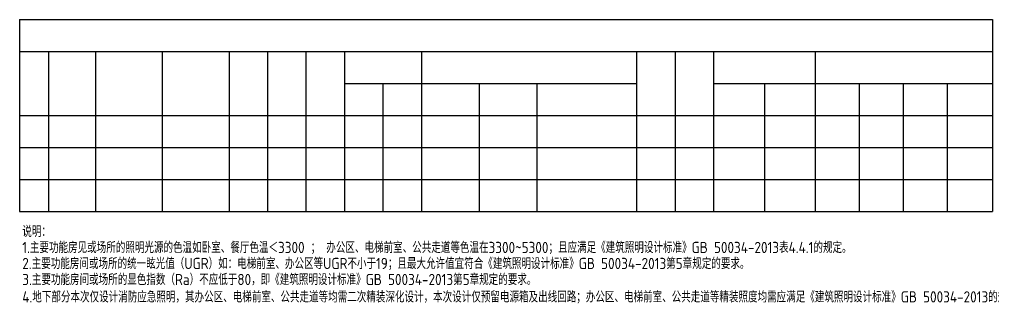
# Model space of a CAD drawing. Extents: x -2209072 to 495824, y -92434 to 572724.
# Drawn here: x 34128 to 64462, y -92434 to -83564 of the extents above; entities that cross this region are included whole.
import ezdxf

# ---------------------------------------------------------------- set-up
doc = ezdxf.new("R2010")
doc.units = 0
doc.header["$LTSCALE"] = 1000
doc.header["$MEASUREMENT"] = 0
doc.layers.add('TEL_TEXT', color=3, linetype='CONTINUOUS')
doc.layers.add('表格线', color=3, linetype='CONTINUOUS')
doc.styles.add('_TEL_DIM', font='SIMPLEX', dxfattribs={"width": 0.8, "height": 3.5, "bigfont": 'HZTXT'})
doc.styles.get("Standard").update_dxf_attribs({"font": 'gbenor.shx', "bigfont": 'gbcbig.shx'})

msp = doc.modelspace()

# ---------------------------------------------------------------- linework, layer by layer
at = {"layer": '表格线'}
for p, q in [((34128, -83564), (34128, -89564)), ((34128, -83564), (64462, -83564)), ((64462, -83564), (64462, -89564)), ((34128, -84564), (64462, -84564)), ((35029, -84564), (35029, -89564)), ((36494, -84564), (36494, -89564)), ((36494, -84564), (36494, -89564)), ((36494, -84564), (36494, -89564)), ((38578, -84564), (38578, -89564)), ((40660, -84564), (40660, -89564)), ((41860, -84564), (41860, -89564)), ((43060, -84564), (43060, -89564)), ((44260, -84564), (44260, -89564)), ((46660, -84564), (46660, -89564)), ((53365, -84564), (53365, -89564)), ((54565, -84564), (54565, -89564)), ((55765, -84564), (55765, -89564)), ((58934, -84564), (58934, -89564)), ((58934, -84564), (58934, -89564)), ((44260, -85564), (53365, -85564)), ((45460, -85564), (45460, -89564)), ((45460, -85564), (45460, -89564)), ((48460, -85564), (48460, -89564)), ((50260, -85564), (50260, -89564)), ((55765, -85564), (64462, -85564)), ((57350, -85564), (57350, -89564)), ((60304, -85564), (60304, -89564)), ((61675, -85564), (61675, -89564)), ((63045, -85564), (63045, -89564)), ((34128, -86564), (64462, -86564)), ((34128, -87564), (64462, -87564)), ((34128, -88564), (64462, -88564)), ((34128, -89564), (64462, -89564))]:
    msp.add_line(p, q, dxfattribs=at)

# ---------------------------------------------------------------- texts
at = {"layer": 'TEL_TEXT'}
for s, p in [('说明：', (34216, -90357)), ('1.主要功能房见或场所的照明光源的色温如卧室、餐厅色温＜3300 ； 办公区、电梯前室、公共走道等色温在3300~5300；且应满足《建筑照明设计标准》GB 50034-2013表4.4.1的规定。', (34216, -90857)), ('2.主要功能房间或场所的统一眩光值（UGR）如：电梯前室、办公区等UGR不小于19；且最大允许值宜符合《建筑照明设计标准》GB 50034-2013第5章规定的要求。', (34216, -91357)), ('3.主要功能房间或场所的显色指数（Ra）不应低于80，即《建筑照明设计标准》GB 50034-2013第5章规定的要求。', (34216, -91857)), ('4.地下部分本次仅设计消防应急照明，其办公区、电梯前室、公共走道等均需二次精装深化设计，本次设计仅预留电源箱及出线回路；办公区、电梯前室、公共走道等精装照度均需应满足《建筑照明设计标准》GB 50034-2013的规定。', (34216, -92400))]:
    msp.add_text(s, height=350, rotation=360, dxfattribs=at).set_placement(p)
at = {"layer": 'TEL_TEXT', "char_height": 3.5, "width": 2.52, "attachment_point": 1, "style": '_TEL_DIM'}
for insert in [(58934, -88064), (58934, -89064)]:
    msp.add_mtext('-', dxfattribs=dict(at, insert=insert))

doc.saveas('drawing.dxf')
